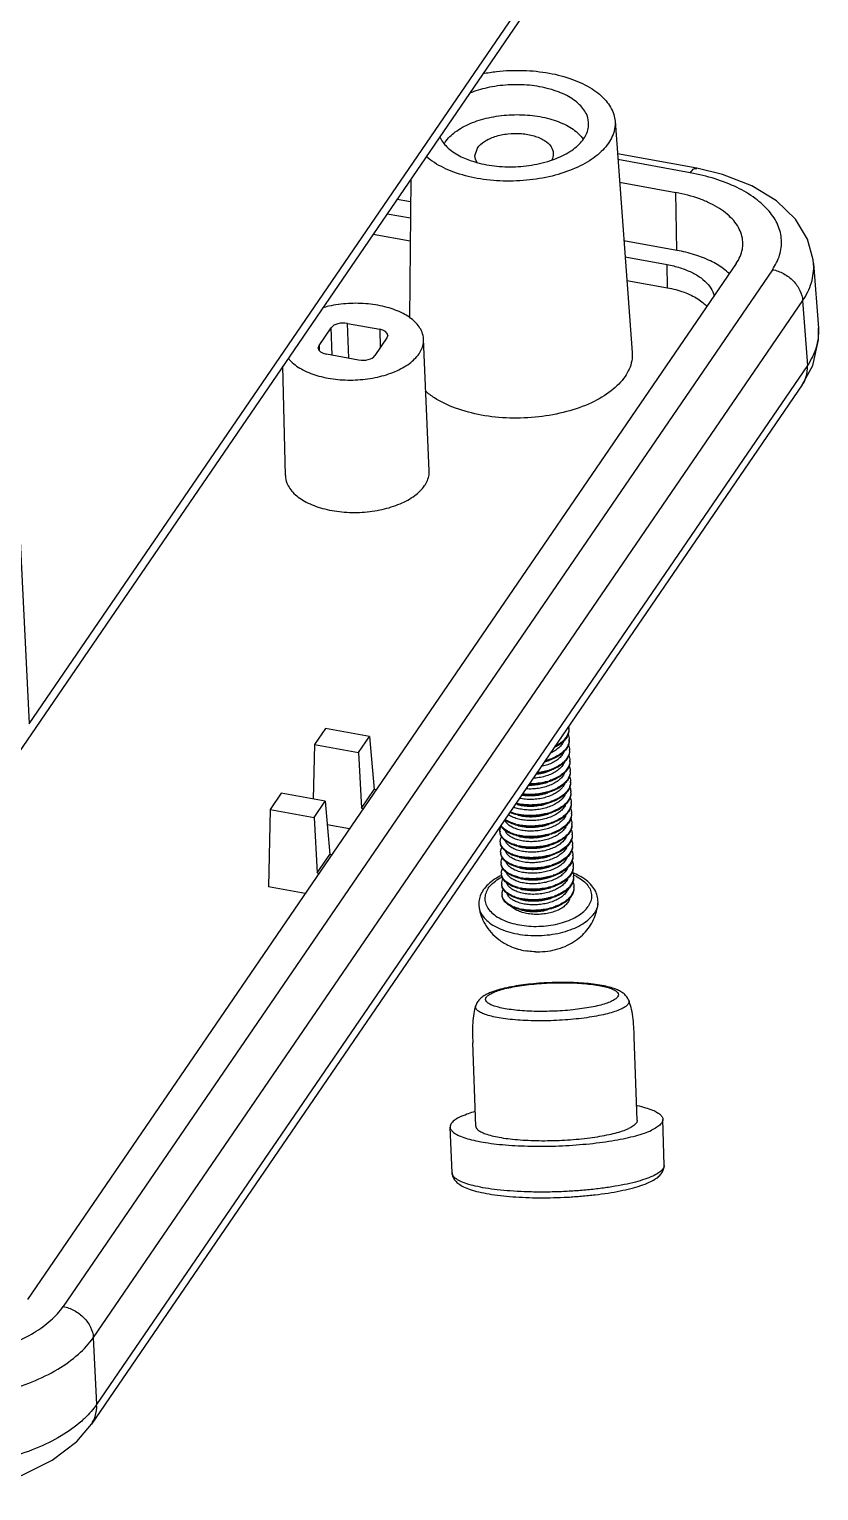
# Model space of a CAD drawing. Header units: millimetres. Extents: x 1760 to 2124, y -231 to 22.
# Drawn here: x 1906.3 to 1926.44, y -210.49 to -173.22 of the extents above; entities that cross this region are included whole.
import ezdxf

# ---------------------------------------------------------------- set-up
doc = ezdxf.new("R2010")
doc.units = ezdxf.units.MM
doc.layers.add('02___PRT_ALL_AXES', color=7, linetype='Continuous')
doc.layers.add('3_ALL_AXES', color=7, linetype='Continuous')

msp = doc.modelspace()

# ---------------------------------------------------------------- linework, layer by layer
at = {"color": 7, "linetype": 'Continuous'}
for p, q in [((1906.304, -190.937), (1924.376, -164.516)), ((1923.768, -165.742), (1905.696, -192.161)), ((1905.077, -166.17), (1906.304, -190.937)), ((1921.241, -175.565), (1921.679, -181.464)), ((1917.669, -176.449), (1917.733, -176.25)), ((1923.326, -176.767), (1921.303, -176.399)), ((1923.161, -176.882), (1921.314, -176.546)), ((1916.033, -177.049), (1916.001, -180.587)), ((1921.357, -177.123), (1922.794, -177.385)), ((1922.82, -178.86), (1922.794, -177.385)), ((1916.028, -177.623), (1915.684, -177.56)), ((1915.435, -177.924), (1916.024, -178.031)), ((1915.077, -178.447), (1916.019, -178.618)), ((1922.82, -178.86), (1921.467, -178.614)), ((1924.331, -179.196), (1906.259, -205.616)), ((1921.498, -179.028), (1922.571, -179.223)), ((1922.577, -179.813), (1922.571, -179.223)), ((1926.305, -179.192), (1926.426, -180.842)), ((1925.256, -179.352), (1907.169, -205.794)), ((1921.542, -179.624), (1922.577, -179.813)), ((1926.026, -180.142), (1907.938, -206.584)), ((1926.026, -180.142), (1926.147, -181.795)), ((1914.451, -181.61), (1914.417, -180.721)), ((1914.417, -180.721), (1915.24, -180.871)), ((1913.694, -181.286), (1914.005, -180.832)), ((1914.032, -181.533), (1914.005, -180.832)), ((1915.426, -181.091), (1915.116, -181.545)), ((1915.24, -180.871), (1915.249, -181.35)), ((1915.447, -181.027), (1915.426, -181.091)), ((1916.503, -184.481), (1916.359, -181.125)), ((1913.674, -181.352), (1913.694, -181.286)), ((1913.694, -181.286), (1913.7, -181.414)), ((1914.704, -181.656), (1913.881, -181.506)), ((1926.147, -181.795), (1908.023, -208.29)), ((1912.835, -184.6), (1912.774, -181.814)), ((1926.017, -182.293), (1926.282, -181.792)), ((1926.017, -182.293), (1907.892, -208.79)), ((1913.858, -191.051), (1913.575, -191.463)), ((1914.98, -191.255), (1913.858, -191.051)), ((1913.575, -191.463), (1913.546, -192.851)), ((1913.575, -191.463), (1914.698, -191.668)), ((1914.698, -191.668), (1914.98, -191.255)), ((1914.98, -191.255), (1915.098, -192.612)), ((1914.698, -191.668), (1914.776, -193.084)), ((1914.776, -193.084), (1915.098, -192.612)), ((1915.148, -192.621), (1915.098, -192.612)), ((1912.728, -192.702), (1912.446, -193.115)), ((1913.85, -192.906), (1912.728, -192.702)), ((1913.568, -193.319), (1913.85, -192.906)), ((1913.85, -192.906), (1913.969, -194.263)), ((1919.452, -192.986), (1919.538, -192.959)), ((1919.596, -192.94), (1919.489, -192.972)), ((1912.446, -193.115), (1912.405, -195.09)), ((1912.446, -193.115), (1913.568, -193.319)), ((1913.568, -193.319), (1913.646, -194.735)), ((1914.776, -193.084), (1914.825, -193.093)), ((1918.711, -193.227), (1918.709, -193.227)), ((1914.472, -193.61), (1913.903, -193.506)), ((1913.646, -194.735), (1913.969, -194.263)), ((1914.019, -194.272), (1913.969, -194.263)), ((1913.646, -194.735), (1913.696, -194.744)), ((1913.342, -195.261), (1912.405, -195.09)), ((1919.216, -196.747), (1919.227, -196.748)), ((1917.689, -198.121), (1917.689, -198.121)), ((1921.59, -197.982), (1921.59, -197.982)), ((1907.938, -206.584), (1908.023, -208.29)), ((1907.892, -208.79), (1907.892, -208.79))]:
    msp.add_line(p, q, dxfattribs=at)
for points in [[(1926.305, -179.195), (1926.296, -179.103), (1926.151, -178.572), (1925.842, -178.063), (1925.361, -177.599), (1924.728, -177.212), (1923.983, -176.924), (1923.326, -176.767)], [(1926.282, -181.792), (1926.427, -181.139), (1926.426, -180.838)], [(1902.566, -210.399), (1903.335, -210.492), (1904.291, -210.487), (1905.239, -210.352), (1906.12, -210.09), (1906.89, -209.713), (1907.516, -209.232), (1907.892, -208.79)]]:
    msp.add_lwpolyline(points, dxfattribs=at)
for centre, radius, start, end in [((1917.574, -176.554), 0.805, 145.6187, 148.4266), ((1918.404, -174.122), 2.59, 252.2691, 254.5321), ((1919.748, -191.069), 0.316, 358.2314, 1.8236), ((1919.751, -191.339), 0.322, 353.601, 1.9009), ((1919.094, -190.69), 1.264, 286.1306, 288.9387), ((1919.088, -190.481), 1.463, 284.1852, 288.8625), ((1919.079, -190.43), 1.495, 284.9486, 286.2539), ((1919.097, -190.491), 1.431, 286.2463, 288.6778), ((1919.763, -191.607), 0.319, 358.2249, 1.7966), ((1919.77, -191.876), 0.32, 354.7284, 1.9222), ((1919.096, -190.726), 1.466, 286.3113, 287.3111), ((1919.108, -190.766), 1.425, 287.3082, 288.615), ((1919.426, -191.644), 0.756, 308.9824, 309.7034), ((1919.778, -192.144), 0.321, 358.2273, 1.7813), ((1919.115, -191.028), 1.431, 286.2381, 288.6706), ((1919.12, -191.287), 1.442, 286.2973, 288.6051), ((1919.789, -192.413), 0.319, 355.8579, 1.9366), ((1919.793, -192.681), 0.323, 358.2371, 1.7769), ((1919.021, -191.745), 1.255, 256.1142, 257.9414), ((1919.11, -191.492), 1.508, 284.4999, 286.237), ((1919.132, -191.564), 1.432, 286.2317, 288.6621), ((1919.808, -192.951), 0.317, 356.9894, 1.9427), ((1919.027, -192.025), 1.244, 255.2551, 257.8617), ((1919.135, -191.817), 1.449, 286.2973, 288.1389), ((1919.146, -191.85), 1.415, 288.1435, 288.6095), ((1919.472, -192.732), 0.739, 310.0298, 310.2856), ((1919.809, -193.219), 0.324, 358.2524, 1.7821), ((1918.542, -193.663), 0.234, 181.9153, 186.8164), ((1919.033, -192.305), 1.232, 255.1103, 257.9477), ((1919.036, -192.597), 1.207, 255.1658, 255.697), ((1919.047, -192.552), 1.254, 255.7054, 257.8485), ((1919.149, -192.102), 1.432, 286.2235, 288.654), ((1919.155, -192.363), 1.441, 286.2875, 288.5997), ((1919.827, -193.488), 0.315, 358.1231, 1.9395), ((1919.826, -193.756), 0.325, 358.2711, 1.7954), ((1918.535, -193.933), 0.219, 181.7483, 186.911), ((1919.05, -192.843), 1.231, 255.0987, 257.9389), ((1919.166, -192.638), 1.434, 286.2176, 288.6451), ((1919.495, -193.276), 0.73, 310.0199, 310.9481), ((1919.848, -194.025), 0.312, 358.2747, 1.9319), ((1918.559, -194.2), 0.234, 181.9593, 186.8538), ((1918.553, -194.47), 0.219, 181.7006, 186.8668), ((1919.054, -193.129), 1.213, 255.1634, 256.1503), ((1919.067, -193.079), 1.264, 256.1525, 257.8376), ((1919.174, -192.903), 1.437, 286.2793, 288.6956), ((1919.183, -193.173), 1.436, 286.213, 288.6362), ((1919.185, -192.938), 1.4, 288.705, 288.9874), ((1919.842, -194.293), 0.326, 358.2908, 1.8149), ((1919.866, -194.562), 0.311, 358.2763, 1.9032), ((1918.576, -194.738), 0.233, 181.9931, 186.8934), ((1919.068, -193.381), 1.23, 255.0881, 257.9289), ((1919.073, -193.66), 1.219, 255.1607, 256.6021), ((1919.086, -193.606), 1.275, 256.598, 257.8307), ((1919.11, -193.484), 1.399, 257.9055, 263.7032), ((1919.192, -193.443), 1.435, 286.2713, 288.6931), ((1919.206, -193.484), 1.391, 288.7022, 289.4132), ((1919.86, -194.831), 0.326, 358.3092, 1.8384), ((1918.574, -195.008), 0.223, 181.6958, 186.8207), ((1918.592, -195.275), 0.232, 182.013, 186.9303), ((1919.085, -193.918), 1.23, 255.0787, 257.918), ((1919.185, -193.658), 1.491, 286.1065, 286.2234), ((1919.2, -193.708), 1.438, 286.2098, 288.6273), ((1919.882, -195.099), 0.312, 358.2396, 1.8677), ((1919.092, -194.191), 1.225, 255.1557, 257.0482), ((1919.103, -194.454), 1.231, 255.0708, 257.9068), ((1919.106, -194.133), 1.285, 257.0373, 257.8231), ((1919.21, -193.981), 1.433, 286.2628, 288.6891), ((1919.204, -194.203), 1.482, 286.3182, 286.5129), ((1919.218, -194.248), 1.435, 286.5022, 288.6221), ((1919.226, -194.03), 1.382, 288.6972, 289.8415)]:
    msp.add_arc(centre, radius, start, end, dxfattribs=at)
for centre, ratio, start_param, end_param in [((1914.304, -180.886), 0.542724, 1.192407, 2.763127), ((1915.127, -181.036), 0.542668, -0.006775, 1.192229), ((1913.994, -181.341), 0.542668, -3.134095, -1.949363), ((1914.817, -181.49), 0.542724, -1.949186, -0.378465)]:
    msp.add_ellipse(centre, major_axis=(0.32, 0.01), ratio=ratio, start_param=start_param, end_param=end_param, dxfattribs=at)
for points, start_tangent, end_tangent in [([(1917.868, -174.352), (1918.223, -174.298), (1918.902, -174.271), (1919.562, -174.34), (1920.16, -174.5), (1920.655, -174.741), (1921.013, -175.046), (1921.209, -175.394), (1921.241, -175.565)], (0.981877, 0.18952), (0.073424, -0.997301)), ([(1920.569, -175.655), (1920.527, -175.419), (1920.339, -175.146), (1920.01, -174.913), (1919.575, -174.745), (1919.059, -174.651), (1918.516, -174.641), (1917.977, -174.716), (1917.532, -174.853)], (0.0238, 0.999717), (-0.926232, -0.376955)), ([(1916.91, -176.1), (1917.168, -175.84), (1917.549, -175.626), (1918.017, -175.478), (1918.544, -175.405), (1919.073, -175.414), (1919.577, -175.506), (1920.001, -175.67), (1920.322, -175.897)], (0.564589, 0.825372), (0.712964, -0.701201)), ([(1917.733, -176.25), (1917.91, -176.084), (1918.18, -175.958), (1918.505, -175.888), (1918.856, -175.883), (1919.177, -175.941), (1919.443, -176.059), (1919.611, -176.218), (1919.668, -176.385)], (0.564589, 0.825372), (0.049744, -0.998762)), ([(1920.322, -175.897), (1920.428, -176.021)], (0.712964, -0.701201), (0.575765, -0.817615)), ([(1920.446, -176.009), (1920.564, -175.716), (1920.569, -175.655)], (0.564589, 0.825372), (0.0238, 0.999717)), ([(1921.241, -175.565), (1921.231, -175.762), (1921.076, -176.124)], (0.073424, -0.997301), (-0.564589, -0.825372)), ([(1921.076, -176.124), (1920.756, -176.456), (1920.291, -176.736), (1919.715, -176.943), (1919.066, -177.065), (1918.387, -177.092), (1917.727, -177.023), (1917.129, -176.863), (1916.634, -176.622), (1916.428, -176.469)], (-0.564589, -0.825372), (-0.756624, 0.65385)), ([(1916.771, -175.966), (1916.95, -176.217), (1917.279, -176.45), (1917.615, -176.589)], (0.400119, -0.916463), (0.952404, -0.30484)), ([(1919.597, -176.568), (1919.791, -176.495), (1920.182, -176.276), (1920.446, -176.009)], (0.949004, 0.315265), (0.564589, 0.825372)), ([(1917.725, -176.62), (1917.669, -176.449)], (-0.53583, 0.844326), (-0.028009, 0.999608)), ([(1917.713, -176.618), (1918.23, -176.712), (1918.773, -176.722), (1919.312, -176.647), (1919.597, -176.568)], (0.963699, -0.266993), (0.949004, 0.315265)), ([(1919.668, -176.385), (1919.668, -176.404), (1919.626, -176.555)], (0.049744, -0.998762), (-0.475768, -0.879571)), ([(1923.161, -176.882), (1923.269, -176.776), (1923.325, -176.772)], (0.564589, 0.825372), (0.989741, -0.142875)), ([(1925.256, -179.352), (1925.439, -178.979), (1925.486, -178.596), (1925.395, -178.218), (1925.169, -177.86), (1924.817, -177.536), (1924.352, -177.258), (1923.792, -177.037), (1923.161, -176.882)], (0.564422, 0.825486), (-0.983805, 0.17924)), ([(1924.501, -178.694), (1924.5, -178.64), (1924.466, -178.455), (1924.388, -178.274), (1924.267, -178.102), (1924.105, -177.94), (1923.904, -177.793), (1923.669, -177.661), (1923.402, -177.548), (1922.794, -177.385)], (0.00954, 0.999954), (-0.983822, 0.17915)), ([(1924.157, -179.453), (1924.006, -179.328), (1923.673, -179.129), (1923.272, -178.971), (1922.82, -178.86)], (-0.727399, 0.686214), (-0.983822, 0.17915)), ([(1924.331, -179.196), (1924.432, -179.015), (1924.488, -178.828), (1924.501, -178.694)], (0.564589, 0.825372), (0.00954, 0.999954)), ([(1922.571, -179.223), (1922.901, -179.304), (1923.192, -179.419), (1923.434, -179.564), (1923.618, -179.733), (1923.735, -179.919), (1923.77, -180.027)], (0.983822, -0.17915), (0.218207, -0.975903)), ([(1926.026, -180.142), (1926.249, -179.682), (1926.306, -179.211), (1926.305, -179.194)], (0.56126, 0.82764), (-0.07199, 0.997405)), ([(1925.256, -179.352), (1925.54, -179.453), (1925.785, -179.638), (1925.955, -179.88), (1926.026, -180.142)], (0.983822, -0.17915), (0.061165, -0.998128)), ([(1922.577, -179.813), (1923.001, -179.926), (1923.351, -180.097), (1923.491, -180.2), (1923.584, -180.29)], (0.983822, -0.17915), (0.671222, -0.741256)), ([(1916.359, -181.125), (1916.32, -180.944), (1916.144, -180.688), (1915.836, -180.47), (1915.43, -180.313), (1914.948, -180.225), (1914.441, -180.216), (1913.937, -180.286), (1913.784, -180.325)], (-0.047184, 0.998886), (-0.962342, -0.271841)), ([(1916.244, -181.495), (1916.355, -181.221), (1916.359, -181.125)], (0.564589, 0.825372), (-0.047184, 0.998886)), ([(1926.426, -180.842), (1926.427, -180.861), (1926.37, -181.333), (1926.147, -181.795)], (0.073729, -0.997278), (-0.559647, -0.828731)), ([(1912.907, -181.612), (1912.977, -181.689), (1913.284, -181.907), (1913.69, -182.064), (1914.173, -182.152), (1914.68, -182.161), (1915.184, -182.091), (1915.632, -181.949), (1915.997, -181.744), (1916.244, -181.495)], (0.629044, -0.777369), (0.564589, 0.825372)), ([(1921.678, -181.464), (1921.667, -181.679), (1921.498, -182.076)], (0.073424, -0.997301), (-0.564589, -0.825372)), ([(1926.017, -182.293), (1926.11, -182.104), (1926.147, -181.795)], (0.561955, 0.827168), (-0.061165, 0.998128)), ([(1921.498, -182.076), (1921.147, -182.44), (1920.639, -182.745), (1920.008, -182.972), (1919.297, -183.105), (1918.555, -183.135), (1917.832, -183.06), (1917.177, -182.884), (1916.635, -182.621), (1916.403, -182.448)], (-0.564589, -0.825372), (-0.752939, 0.658091)), ([(1916.385, -184.859), (1916.498, -184.58), (1916.502, -184.482)], (0.564589, 0.825372), (-0.047174, 0.998887)), ([(1912.836, -184.6), (1912.876, -184.796), (1913.055, -185.057), (1913.368, -185.278), (1913.782, -185.439), (1914.274, -185.528), (1914.791, -185.538), (1915.305, -185.466), (1915.762, -185.322), (1916.134, -185.113), (1916.385, -184.859)], (0.027096, -0.999633), (0.564589, 0.825372)), ([(1920.064, -191.079), (1920.05, -191.163), (1920.001, -191.268), (1919.918, -191.367), (1919.804, -191.456), (1919.718, -191.506)], (-0.030715, -0.999528), (-0.889049, -0.457811)), ([(1920.064, -191.08), (1920.051, -191.183), (1920.002, -191.289), (1919.919, -191.387), (1919.885, -191.418)], (0.031974, -0.999489), (-0.766618, -0.642104)), ([(1920.058, -191.01), (1920.064, -191.055), (1920.064, -191.059)], (0.185789, -0.98259), (0.031974, -0.999489)), ([(1920.071, -191.375), (1920.04, -191.482), (1919.975, -191.585), (1919.877, -191.679), (1919.75, -191.762), (1919.6, -191.831), (1919.555, -191.847)], (-0.111802, -0.993731), (-0.947272, -0.32043)), ([(1919.899, -191.436), (1919.83, -191.522), (1919.732, -191.602), (1919.612, -191.67), (1919.6, -191.675)], (-0.52497, -0.851121), (-0.909843, -0.414952)), ([(1919.885, -191.418), (1919.805, -191.476), (1919.695, -191.538)], (-0.766618, -0.642104), (-0.899561, -0.436796)), ([(1920.073, -191.348), (1920.071, -191.395), (1920.041, -191.502), (1919.976, -191.605), (1919.892, -191.688)], (0.032897, -0.999459), (-0.769181, -0.639031)), ([(1919.926, -191.384), (1919.899, -191.436)], (-0.385978, -0.922508), (-0.52497, -0.851121)), ([(1920.044, -191.205), (1920.065, -191.267), (1920.072, -191.328)], (0.400044, -0.916496), (0.032897, -0.999459)), ([(1920.051, -191.47), (1920.055, -191.48), (1920.081, -191.586), (1920.081, -191.597)], (0.409087, -0.912495), (0.031487, -0.999504)), ([(1919.908, -191.704), (1919.84, -191.79), (1919.746, -191.867), (1919.629, -191.935), (1919.494, -191.989), (1919.361, -192.025)], (-0.52497, -0.851121), (-0.976982, -0.213323)), ([(1919.892, -191.688), (1919.878, -191.699), (1919.751, -191.782), (1919.601, -191.851), (1919.561, -191.865)], (-0.769181, -0.639031), (-0.946055, -0.324005)), ([(1920.081, -191.617), (1920.069, -191.694), (1920.022, -191.8), (1919.941, -191.899), (1919.829, -191.989), (1919.691, -192.065), (1919.563, -192.116)], (-0.030845, -0.999524), (-0.947661, -0.319279)), ([(1920.089, -191.905), (1920.06, -192.013), (1919.997, -192.116), (1919.901, -192.211), (1919.776, -192.295), (1919.627, -192.364), (1919.573, -192.384)], (-0.092205, -0.99574), (-0.94731, -0.320318)), ([(1920.082, -191.617), (1920.07, -191.714), (1920.023, -191.82), (1919.942, -191.919), (1919.902, -191.955)], (0.031487, -0.999504), (-0.766906, -0.64176)), ([(1919.937, -191.646), (1919.908, -191.704)], (-0.365943, -0.930637), (-0.52497, -0.851121)), ([(1920.09, -191.885), (1920.089, -191.926), (1920.061, -192.033), (1919.998, -192.136), (1919.909, -192.225)], (0.033261, -0.999447), (-0.769344, -0.638835)), ([(1919.943, -191.922), (1919.917, -191.973)], (-0.388654, -0.921384), (-0.52497, -0.851121)), ([(1920.061, -191.741), (1920.08, -191.798), (1920.09, -191.865)], (0.401683, -0.915779), (0.033261, -0.999447)), ([(1919.925, -192.242), (1919.857, -192.327), (1919.763, -192.405), (1919.647, -192.471), (1919.513, -192.525), (1919.367, -192.565), (1919.211, -192.589), (1919.056, -192.596), (1918.973, -192.593)], (-0.52497, -0.851121), (-0.997771, 0.066724)), ([(1919.917, -191.973), (1919.847, -192.06), (1919.75, -192.139), (1919.629, -192.207), (1919.493, -192.261), (1919.345, -192.299), (1919.188, -192.321), (1919.157, -192.324)], (-0.52497, -0.851121), (-0.997738, -0.067222)), ([(1919.23, -192.217), (1919.347, -192.198), (1919.495, -192.16), (1919.512, -192.154)], (0.992932, 0.118684), (0.945788, 0.324786)), ([(1919.57, -192.134), (1919.533, -192.146), (1919.359, -192.189), (1919.237, -192.207)], (-0.946123, -0.323808), (-0.993714, -0.111944)), ([(1919.507, -192.133), (1919.358, -192.169), (1919.252, -192.185)], (-0.959743, -0.280879), (-0.992606, -0.12138)), ([(1919.902, -191.955), (1919.83, -192.009), (1919.692, -192.085), (1919.57, -192.134)], (-0.766906, -0.64176), (-0.946123, -0.323808)), ([(1919.902, -192.231), (1919.777, -192.315), (1919.628, -192.385), (1919.578, -192.403)], (-0.777322, -0.629103), (-0.946057, -0.323999)), ([(1920.099, -192.154), (1920.089, -192.225), (1920.044, -192.331), (1919.964, -192.431), (1919.854, -192.521), (1919.717, -192.598), (1919.58, -192.653)], (-0.030821, -0.999525), (-0.947691, -0.319191)), ([(1920.099, -192.154), (1920.089, -192.245), (1920.044, -192.351), (1919.965, -192.451), (1919.919, -192.492)], (0.031203, -0.999513), (-0.767212, -0.641394)), ([(1919.955, -192.183), (1919.925, -192.242)], (-0.364162, -0.931336), (-0.52497, -0.851121)), ([(1920.068, -192.007), (1920.07, -192.011), (1920.098, -192.117), (1920.099, -192.134)], (0.409471, -0.912323), (0.031203, -0.999513)), ([(1920.078, -192.278), (1920.096, -192.329), (1920.107, -192.403)], (0.403157, -0.915131), (0.03354, -0.999437)), ([(1918.865, -192.749), (1918.9, -192.754), (1919.051, -192.765), (1919.209, -192.759), (1919.367, -192.735), (1919.515, -192.696), (1919.53, -192.691)], (0.988092, -0.153861), (0.945783, 0.324798)), ([(1919.587, -192.671), (1919.56, -192.68), (1919.387, -192.724), (1919.205, -192.749), (1919.023, -192.755), (1918.869, -192.743)], (-0.946124, -0.323805), (-0.99232, 0.123698)), ([(1919.525, -192.671), (1919.386, -192.704), (1919.205, -192.729), (1919.023, -192.735), (1918.882, -192.725)], (-0.959766, -0.280801), (-0.993416, 0.114559)), ([(1919.038, -192.496), (1919.051, -192.496), (1919.207, -192.489), (1919.362, -192.466), (1919.51, -192.426), (1919.521, -192.422)], (0.999843, -0.017722), (0.945781, 0.324804)), ([(1919.578, -192.403), (1919.461, -192.437), (1919.283, -192.471), (1919.1, -192.486), (1919.046, -192.487)], (-0.946057, -0.323999), (-0.99998, 0.006317)), ([(1919.515, -192.402), (1919.46, -192.417), (1919.282, -192.451), (1919.099, -192.466), (1919.059, -192.467)], (-0.960052, -0.279822), (-0.999998, -0.002216)), ([(1919.934, -192.51), (1919.874, -192.587), (1919.791, -192.66), (1919.689, -192.723), (1919.572, -192.776), (1919.447, -192.817)], (-0.52497, -0.851121), (-0.966351, -0.257225)), ([(1919.919, -192.492), (1919.855, -192.541), (1919.718, -192.618), (1919.587, -192.671)], (-0.767212, -0.641394), (-0.946124, -0.323805)), ([(1920.107, -192.436), (1920.081, -192.544), (1920.019, -192.647), (1919.925, -192.743), (1919.802, -192.828), (1919.654, -192.898), (1919.59, -192.921)], (-0.07251, -0.997368), (-0.947355, -0.320185)), ([(1920.116, -192.691), (1920.108, -192.756), (1920.065, -192.862), (1919.987, -192.962), (1919.879, -193.053), (1919.744, -193.131), (1919.597, -193.191)], (-0.03067, -0.99953), (-0.947712, -0.319127)), ([(1920.108, -192.423), (1920.107, -192.456), (1920.081, -192.564), (1920.02, -192.667), (1919.926, -192.763)], (0.03354, -0.999437), (-0.770177, -0.63783)), ([(1919.961, -192.458), (1919.934, -192.51)], (-0.384527, -0.923114), (-0.52497, -0.851121)), ([(1920.117, -192.691), (1920.108, -192.776), (1920.065, -192.882), (1919.988, -192.982), (1919.937, -193.03)], (0.031106, -0.999516), (-0.767529, -0.641014)), ([(1920.086, -192.545), (1920.114, -192.648), (1920.116, -192.671)], (0.40708, -0.913393), (0.031106, -0.999516)), ([(1919.951, -193.048), (1919.882, -193.134), (1919.784, -193.214), (1919.663, -193.282), (1919.527, -193.335), (1919.38, -193.373), (1919.224, -193.396), (1919.066, -193.401), (1918.916, -193.39), (1918.777, -193.364), (1918.655, -193.323), (1918.553, -193.27), (1918.523, -193.248)], (-0.52497, -0.851121), (-0.792677, 0.609642)), ([(1919.943, -192.779), (1919.874, -192.864), (1919.78, -192.942), (1919.665, -193.009), (1919.531, -193.062), (1919.384, -193.102), (1919.229, -193.126), (1919.073, -193.133), (1918.924, -193.124), (1918.783, -193.099), (1918.656, -193.058), (1918.654, -193.057)], (-0.52497, -0.851121), (-0.925881, 0.377815)), ([(1919.489, -192.972), (1919.311, -193.007), (1919.128, -193.023), (1918.948, -193.019), (1918.778, -192.996), (1918.707, -192.98)], (-0.96812, -0.250486), (-0.967978, 0.251033)), ([(1918.753, -192.992), (1918.813, -193.007), (1918.962, -193.029), (1919.125, -193.033), (1919.292, -193.018), (1919.452, -192.986)], (0.964825, -0.262894), (0.966351, 0.257225)), ([(1919.488, -192.952), (1919.31, -192.987), (1919.127, -193.003), (1918.947, -192.999), (1918.777, -192.976), (1918.758, -192.972)], (-0.96812, -0.250486), (-0.977898, 0.209084)), ([(1919.447, -192.817), (1919.286, -192.849), (1919.119, -192.864), (1918.957, -192.859), (1918.807, -192.837), (1918.805, -192.837)], (-0.966351, -0.257225), (-0.977972, 0.208736)), ([(1919.926, -192.763), (1919.802, -192.848), (1919.655, -192.918), (1919.596, -192.94)], (-0.770177, -0.63783), (-0.946066, -0.323973)), ([(1919.937, -193.03), (1919.88, -193.073), (1919.744, -193.151), (1919.605, -193.208)], (-0.767529, -0.641014), (-0.94612, -0.323818)), ([(1920.124, -192.967), (1920.101, -193.075), (1920.041, -193.179), (1919.949, -193.275), (1919.827, -193.36), (1919.681, -193.432), (1919.607, -193.459)], (-0.052734, -0.998609), (-0.947398, -0.320058)), ([(1919.972, -192.72), (1919.943, -192.779)], (-0.364203, -0.93132), (-0.52497, -0.851121)), ([(1920.125, -192.96), (1920.125, -192.987), (1920.101, -193.095), (1920.042, -193.199), (1919.949, -193.295)], (0.033699, -0.999432), (-0.76283, -0.646599)), ([(1919.979, -192.994), (1919.951, -193.048)], (-0.3806, -0.92474), (-0.52497, -0.851121)), ([(1920.096, -192.815), (1920.112, -192.86), (1920.125, -192.94)], (0.404463, -0.914554), (0.033699, -0.999432)), ([(1919.96, -193.316), (1919.892, -193.402), (1919.797, -193.48), (1919.681, -193.546), (1919.548, -193.6), (1919.401, -193.639), (1919.244, -193.663), (1919.087, -193.67), (1918.938, -193.661), (1918.797, -193.635), (1918.671, -193.594), (1918.565, -193.54), (1918.487, -193.477), (1918.437, -193.407), (1918.428, -193.384)], (-0.52497, -0.851121), (-0.334036, 0.94256)), ([(1918.712, -193.514), (1918.649, -193.495), (1918.516, -193.438), (1918.43, -193.384)], (-0.965061, 0.262024), (-0.796625, 0.604474)), ([(1918.716, -193.495), (1918.649, -193.475), (1918.516, -193.418), (1918.439, -193.371)], (-0.96632, 0.257343), (-0.809657, 0.586903)), ([(1918.703, -193.245), (1918.567, -193.198), (1918.56, -193.195)], (-0.965124, 0.261793), (-0.91524, 0.40291)), ([(1918.709, -193.227), (1918.57, -193.18)], (-0.966675, 0.256006), (-0.920622, 0.390455)), ([(1919.605, -193.208), (1919.587, -193.214), (1919.415, -193.26), (1919.234, -193.286), (1919.051, -193.292), (1918.875, -193.279), (1918.711, -193.247), (1918.703, -193.245)], (-0.94612, -0.323818), (-0.965124, 0.261793)), ([(1918.762, -193.261), (1918.78, -193.266), (1918.92, -193.292), (1919.071, -193.302), (1919.227, -193.296), (1919.381, -193.273), (1919.529, -193.234), (1919.547, -193.228)], (0.964867, -0.262737), (0.945788, 0.324785)), ([(1919.542, -193.208), (1919.414, -193.239), (1919.233, -193.266), (1919.051, -193.272), (1918.874, -193.259), (1918.766, -193.24)], (-0.959794, -0.280707), (-0.97759, 0.210516)), ([(1919.947, -193.297), (1919.828, -193.38), (1919.681, -193.452), (1919.613, -193.477)], (-0.765709, -0.643187), (-0.94607, -0.323961)), ([(1920.133, -193.228), (1920.126, -193.287), (1920.086, -193.393), (1920.01, -193.494), (1919.904, -193.585), (1919.77, -193.664), (1919.615, -193.728)], (-0.030425, -0.999537), (-0.947723, -0.319093)), ([(1920.134, -193.229), (1920.127, -193.307), (1920.086, -193.413), (1920.011, -193.514), (1919.954, -193.567)], (0.031177, -0.999514), (-0.767849, -0.640631)), ([(1919.99, -193.257), (1919.96, -193.316)], (-0.364975, -0.931017), (-0.52497, -0.851121)), ([(1920.105, -193.085), (1920.131, -193.179), (1920.133, -193.208)], (0.399492, -0.916737), (0.031177, -0.999514)), ([(1920.113, -193.352), (1920.127, -193.391), (1920.142, -193.477)], (0.405602, -0.91405), (0.033708, -0.999432)), ([(1918.308, -193.671), (1918.31, -193.632), (1918.34, -193.542)], (-0.033379, 0.999443), (0.479576, 0.8775)), ([(1918.407, -193.887), (1918.357, -193.83), (1918.316, -193.743), (1918.308, -193.691)], (-0.72638, 0.687293), (-0.033379, 0.999443)), ([(1918.734, -194.032), (1918.675, -194.015), (1918.54, -193.959), (1918.433, -193.89), (1918.357, -193.81), (1918.315, -193.723), (1918.309, -193.691)], (-0.966272, 0.257525), (-0.118665, 0.992934)), ([(1918.401, -193.621), (1918.38, -193.6), (1918.329, -193.53)], (-0.731907, 0.681405), (-0.471344, 0.88195)), ([(1918.726, -193.764), (1918.592, -193.719), (1918.471, -193.655), (1918.38, -193.58), (1918.335, -193.521)], (-0.966666, 0.256039), (-0.510282, 0.860007)), ([(1918.72, -193.782), (1918.592, -193.739), (1918.472, -193.676), (1918.401, -193.621)], (-0.965136, 0.261747), (-0.731907, 0.681405)), ([(1919.969, -193.585), (1919.899, -193.671), (1919.802, -193.751), (1919.681, -193.819), (1919.544, -193.873), (1919.398, -193.911), (1919.242, -193.933), (1919.085, -193.939), (1918.934, -193.928), (1918.796, -193.901), (1918.673, -193.861), (1918.571, -193.807), (1918.494, -193.744), (1918.445, -193.673), (1918.436, -193.65)], (-0.52497, -0.851121), (-0.320107, 0.947381)), ([(1919.613, -193.477), (1919.516, -193.507), (1919.339, -193.543), (1919.156, -193.56), (1918.976, -193.557), (1918.805, -193.535), (1918.712, -193.514)], (-0.94607, -0.323961), (-0.965061, 0.262024)), ([(1919.622, -193.746), (1919.614, -193.748), (1919.443, -193.795), (1919.262, -193.822), (1919.079, -193.83), (1918.902, -193.818), (1918.738, -193.787), (1918.72, -193.782)], (-0.946109, -0.323849), (-0.965136, 0.261747)), ([(1918.77, -193.53), (1918.796, -193.536), (1918.937, -193.561), (1919.086, -193.571), (1919.241, -193.564), (1919.397, -193.54), (1919.544, -193.501), (1919.556, -193.497)], (0.96487, -0.262729), (0.945782, 0.324803)), ([(1919.549, -193.477), (1919.516, -193.486), (1919.338, -193.523), (1919.156, -193.54), (1918.975, -193.537), (1918.804, -193.515), (1918.776, -193.509)], (-0.960119, -0.279592), (-0.977875, 0.209192)), ([(1918.779, -193.798), (1918.797, -193.803), (1918.936, -193.829), (1919.087, -193.839), (1919.245, -193.833), (1919.403, -193.809), (1919.55, -193.77), (1919.565, -193.765)], (0.964869, -0.262733), (0.945783, 0.3248)), ([(1919.559, -193.745), (1919.442, -193.775), (1919.261, -193.802), (1919.079, -193.81), (1918.902, -193.798), (1918.783, -193.778)], (-0.959825, -0.280598), (-0.97756, 0.210658)), ([(1919.954, -193.567), (1919.904, -193.605), (1919.77, -193.685), (1919.622, -193.746)], (-0.767849, -0.640631), (-0.946109, -0.323849)), ([(1920.142, -193.498), (1920.12, -193.606), (1920.063, -193.71), (1919.973, -193.807), (1919.852, -193.893), (1919.707, -193.965), (1919.625, -193.996)], (-0.032893, -0.999459), (-0.947445, -0.319919)), ([(1920.151, -193.766), (1920.145, -193.818), (1920.106, -193.924), (1920.033, -194.025), (1919.928, -194.117), (1919.796, -194.197), (1919.641, -194.262)], (-0.030122, -0.999546), (-0.945589, -0.325362)), ([(1919.997, -193.53), (1919.969, -193.585)], (-0.376151, -0.926558), (-0.52497, -0.851121)), ([(1920.151, -193.766), (1920.146, -193.838), (1920.107, -193.944), (1920.034, -194.045), (1919.971, -194.105)], (0.031386, -0.999507), (-0.768162, -0.640255)), ([(1920.143, -193.497), (1920.143, -193.518), (1920.121, -193.626), (1920.064, -193.73), (1919.973, -193.827)], (0.033708, -0.999432), (-0.755284, -0.655397)), ([(1920.007, -193.795), (1919.978, -193.853)], (-0.366757, -0.930317), (-0.52497, -0.851121)), ([(1920.124, -193.625), (1920.148, -193.71), (1920.151, -193.746)], (0.392187, -0.919885), (0.031386, -0.999507)), ([(1918.316, -193.94), (1918.328, -193.858), (1918.347, -193.814)], (-0.030631, 0.999531), (0.469908, 0.882715)), ([(1918.419, -194.159), (1918.402, -194.142), (1918.342, -194.058), (1918.317, -193.969), (1918.317, -193.96)], (-0.732668, 0.680586), (-0.030631, 0.999531)), ([(1918.744, -194.301), (1918.617, -194.259), (1918.495, -194.197), (1918.402, -194.122), (1918.341, -194.038), (1918.318, -193.959)], (-0.966644, 0.256122), (-0.120058, 0.992767)), ([(1918.325, -194.208), (1918.326, -194.175), (1918.355, -194.084), (1918.357, -194.08)], (-0.034086, 0.999419), (0.477333, 0.878723)), ([(1918.729, -194.051), (1918.675, -194.035), (1918.541, -193.979), (1918.433, -193.91), (1918.407, -193.887)], (-0.965052, 0.262058), (-0.72638, 0.687293)), ([(1918.738, -194.32), (1918.618, -194.279), (1918.495, -194.217), (1918.419, -194.159)], (-0.96514, 0.261735), (-0.732668, 0.680586)), ([(1919.978, -193.853), (1919.909, -193.939), (1919.814, -194.017), (1919.698, -194.084), (1919.565, -194.137), (1919.418, -194.177), (1919.261, -194.201), (1919.104, -194.207), (1918.954, -194.198), (1918.814, -194.172), (1918.687, -194.131), (1918.582, -194.077), (1918.504, -194.014), (1918.455, -193.943), (1918.445, -193.921)], (-0.52497, -0.851121), (-0.332939, 0.942948)), ([(1919.986, -194.122), (1919.918, -194.208), (1919.821, -194.287), (1919.701, -194.355), (1919.565, -194.409), (1919.418, -194.447), (1919.263, -194.47), (1919.107, -194.476), (1918.956, -194.466), (1918.816, -194.439), (1918.693, -194.399), (1918.591, -194.346), (1918.513, -194.283), (1918.463, -194.211), (1918.453, -194.187)], (-0.52497, -0.851121), (-0.32019, 0.947353)), ([(1919.631, -194.014), (1919.544, -194.041), (1919.367, -194.079), (1919.185, -194.097), (1919.004, -194.095), (1918.832, -194.074), (1918.729, -194.051)], (-0.94608, -0.323933), (-0.965052, 0.262058)), ([(1918.788, -194.067), (1918.8, -194.07), (1918.938, -194.097), (1919.088, -194.108), (1919.246, -194.102), (1919.403, -194.08), (1919.551, -194.042), (1919.573, -194.034)], (0.964861, -0.262762), (0.945789, 0.324782)), ([(1919.567, -194.014), (1919.543, -194.021), (1919.366, -194.058), (1919.184, -194.077), (1919.003, -194.075), (1918.831, -194.054), (1918.793, -194.046)], (-0.960146, -0.2795), (-0.977846, 0.209328)), ([(1919.964, -193.835), (1919.853, -193.913), (1919.708, -193.985), (1919.631, -194.014)], (-0.765802, -0.643076), (-0.94608, -0.323933)), ([(1919.971, -194.105), (1919.929, -194.138), (1919.796, -194.218), (1919.641, -194.282), (1919.639, -194.283)], (-0.768162, -0.640255), (-0.946091, -0.323901)), ([(1920.16, -194.034), (1920.14, -194.137), (1920.085, -194.241), (1919.996, -194.339), (1919.878, -194.425), (1919.734, -194.499), (1919.642, -194.533)], (-0.030103, -0.999547), (-0.947493, -0.319777)), ([(1920.16, -194.035), (1920.16, -194.049), (1920.141, -194.157), (1920.086, -194.261), (1919.997, -194.359), (1919.981, -194.372)], (0.03354, -0.999437), (-0.765947, -0.642903)), ([(1920.015, -194.066), (1919.986, -194.122)], (-0.373948, -0.92745), (-0.52497, -0.851121)), ([(1920.13, -193.889), (1920.143, -193.922), (1920.16, -194.014)], (0.406579, -0.913616), (0.03354, -0.999437)), ([(1920.141, -194.162), (1920.164, -194.241), (1920.168, -194.283)], (0.394355, -0.918958), (0.031703, -0.999497)), ([(1918.751, -194.569), (1918.701, -194.555), (1918.565, -194.5), (1918.456, -194.432), (1918.378, -194.352), (1918.334, -194.265), (1918.326, -194.228)], (-0.966227, 0.257691), (-0.119254, 0.992864)), ([(1918.425, -194.425), (1918.378, -194.372), (1918.335, -194.285), (1918.326, -194.228)], (-0.727195, 0.686431), (-0.034086, 0.999419)), ([(1918.334, -194.477), (1918.344, -194.401), (1918.365, -194.351)], (-0.030078, 0.999548), (0.472234, 0.881473)), ([(1918.437, -194.696), (1918.425, -194.685), (1918.362, -194.601), (1918.335, -194.513), (1918.334, -194.497)], (-0.733574, 0.67961), (-0.030034, 0.999549)), ([(1918.761, -194.838), (1918.643, -194.8), (1918.519, -194.738), (1918.424, -194.664), (1918.361, -194.581), (1918.335, -194.497)], (-0.966616, 0.256231), (-0.11955, 0.992828)), ([(1918.746, -194.588), (1918.702, -194.575), (1918.565, -194.52), (1918.456, -194.452), (1918.425, -194.425)], (-0.965047, 0.262079), (-0.727195, 0.686431)), ([(1918.993, -194.737), (1918.849, -194.714), (1918.717, -194.674), (1918.608, -194.62), (1918.526, -194.555), (1918.474, -194.485), (1918.463, -194.459)], (-0.994601, 0.103772), (-0.337148, 0.941452)), ([(1919.639, -194.283), (1919.471, -194.33), (1919.29, -194.358), (1919.108, -194.367), (1918.93, -194.356), (1918.765, -194.327), (1918.738, -194.32)], (-0.946091, -0.323901), (-0.96514, 0.261735)), ([(1919.648, -194.552), (1919.571, -194.576), (1919.395, -194.614), (1919.213, -194.634), (1919.032, -194.633), (1918.859, -194.613), (1918.746, -194.588)], (-0.94609, -0.323903), (-0.965047, 0.262079)), ([(1918.797, -194.336), (1918.814, -194.34), (1918.954, -194.366), (1919.105, -194.377), (1919.262, -194.37), (1919.416, -194.348), (1919.563, -194.309), (1919.582, -194.303)], (0.964867, -0.26274), (0.945788, 0.324784)), ([(1919.577, -194.283), (1919.47, -194.31), (1919.29, -194.338), (1919.107, -194.347), (1918.929, -194.336), (1918.8, -194.315)], (-0.95986, -0.280478), (-0.977533, 0.21078)), ([(1919.584, -194.552), (1919.571, -194.555), (1919.394, -194.594), (1919.212, -194.613), (1919.031, -194.613), (1918.858, -194.593), (1918.81, -194.584)], (-0.960166, -0.279429), (-0.977812, 0.209485)), ([(1919.995, -194.391), (1919.928, -194.475), (1919.836, -194.552), (1919.723, -194.618), (1919.594, -194.671), (1919.451, -194.711), (1919.298, -194.736), (1919.142, -194.745), (1918.993, -194.737)], (-0.52497, -0.851121), (-0.994601, 0.103772)), ([(1919.981, -194.372), (1919.878, -194.446), (1919.735, -194.519), (1919.648, -194.552)], (-0.765947, -0.642903), (-0.94609, -0.323903)), ([(1920.168, -194.303), (1920.164, -194.348), (1920.127, -194.455), (1920.056, -194.557), (1919.953, -194.65), (1919.822, -194.73), (1919.668, -194.796)], (-0.029801, -0.999556), (-0.943141, -0.332392)), ([(1920.169, -194.303), (1920.164, -194.369), (1920.128, -194.475), (1920.057, -194.577), (1919.988, -194.642)], (0.031703, -0.999497), (-0.768461, -0.639896)), ([(1920.024, -194.333), (1919.995, -194.391)], (-0.369594, -0.929193), (-0.52497, -0.851121)), ([(1920.147, -194.426), (1920.158, -194.453), (1920.177, -194.552)], (0.407402, -0.913249), (0.033178, -0.999449)), ([(1918.342, -194.746), (1918.343, -194.717), (1918.37, -194.627), (1918.374, -194.618)], (-0.034619, 0.999401), (0.474674, 0.880162)), ([(1918.443, -194.963), (1918.403, -194.919), (1918.355, -194.833), (1918.343, -194.766)], (-0.728613, 0.684925), (-0.034903, 0.999391)), ([(1918.768, -195.107), (1918.727, -195.095), (1918.59, -195.041), (1918.479, -194.973), (1918.399, -194.894), (1918.353, -194.808), (1918.344, -194.766)], (-0.966189, 0.257836), (-0.119882, 0.992788)), ([(1918.351, -195.014), (1918.36, -194.943), (1918.383, -194.887)], (-0.029884, 0.999553), (0.475429, 0.879754)), ([(1918.755, -194.857), (1918.644, -194.82), (1918.52, -194.759), (1918.437, -194.696)], (-0.965139, 0.261739), (-0.733574, 0.67961)), ([(1920.004, -194.659), (1919.935, -194.745), (1919.839, -194.824), (1919.719, -194.892), (1919.583, -194.946), (1919.436, -194.984), (1919.282, -195.007), (1919.125, -195.013), (1918.975, -195.003), (1918.835, -194.977), (1918.711, -194.936), (1918.609, -194.883), (1918.531, -194.82), (1918.481, -194.749), (1918.47, -194.724)], (-0.52497, -0.851121), (-0.320044, 0.947403)), ([(1920.012, -194.928), (1919.944, -195.014), (1919.848, -195.092), (1919.731, -195.159), (1919.598, -195.213), (1919.45, -195.252), (1919.292, -195.276), (1919.133, -195.282), (1918.983, -195.272), (1918.843, -195.245), (1918.718, -195.204), (1918.614, -195.15), (1918.537, -195.086), (1918.488, -195.016), (1918.481, -194.997)], (-0.52497, -0.851121), (-0.340996, 0.940065)), ([(1918.958, -194.895), (1918.792, -194.866), (1918.755, -194.857)], (-0.993821, 0.110993), (-0.965139, 0.261739)), ([(1918.805, -194.604), (1918.831, -194.611), (1918.971, -194.636), (1919.121, -194.645), (1919.276, -194.638), (1919.432, -194.615), (1919.579, -194.575), (1919.591, -194.571)], (0.96487, -0.262729), (0.945782, 0.324802)), ([(1918.814, -194.873), (1918.854, -194.883), (1918.999, -194.907)], (0.96486, -0.262764), (0.994601, -0.103772)), ([(1919.594, -194.82), (1919.498, -194.845), (1919.318, -194.874), (1919.135, -194.884), (1918.957, -194.875)], (-0.959898, -0.28035), (-0.993821, 0.110993)), ([(1919.657, -194.82), (1919.498, -194.865), (1919.318, -194.894), (1919.136, -194.904), (1918.958, -194.895)], (-0.946074, -0.323951), (-0.993821, 0.110993)), ([(1918.999, -194.907), (1919.147, -194.914), (1919.303, -194.905), (1919.456, -194.88), (1919.599, -194.84)], (0.994601, -0.103772), (0.945761, 0.324864)), ([(1919.988, -194.642), (1919.953, -194.67), (1919.822, -194.75), (1919.669, -194.816), (1919.657, -194.82)], (-0.768461, -0.639896), (-0.946074, -0.323951)), ([(1920.177, -194.571), (1920.16, -194.668), (1920.107, -194.772), (1920.02, -194.87), (1919.903, -194.958), (1919.76, -195.032), (1919.659, -195.071)], (-0.029942, -0.999552), (-0.94754, -0.319638)), ([(1919.999, -194.91), (1919.909, -194.975), (1919.768, -195.049), (1919.666, -195.089)], (-0.766299, -0.642485), (-0.946108, -0.323851)), ([(1920.186, -194.84), (1920.182, -194.879), (1920.148, -194.986), (1920.078, -195.088), (1919.977, -195.182), (1919.847, -195.263), (1919.695, -195.33)], (-0.029503, -0.999565), (-0.940622, -0.339455)), ([(1920.178, -194.572), (1920.178, -194.576), (1920.162, -194.684), (1920.11, -194.789), (1920.025, -194.887), (1919.999, -194.91)], (0.032855, -0.99946), (-0.766299, -0.642485)), ([(1920.033, -194.603), (1920.004, -194.659)], (-0.371049, -0.928613), (-0.52497, -0.851121)), ([(1920.186, -194.84), (1920.184, -194.89), (1920.153, -194.997), (1920.087, -195.099), (1920.005, -195.18)], (0.032709, -0.999465), (-0.769104, -0.639123)), ([(1920.04, -194.873), (1920.012, -194.928)], (-0.377413, -0.926045), (-0.52497, -0.851121)), ([(1920.157, -194.698), (1920.18, -194.771), (1920.186, -194.82)], (0.398, -0.917386), (0.03209, -0.999485)), ([(1918.773, -195.394), (1918.684, -195.366), (1918.556, -195.307), (1918.456, -195.235), (1918.388, -195.153), (1918.355, -195.065), (1918.352, -195.034)], (-0.965104, 0.261865), (-0.030393, 0.999538)), ([(1918.778, -195.376), (1918.668, -195.34), (1918.543, -195.279), (1918.446, -195.206), (1918.382, -195.123), (1918.353, -195.034)], (-0.966571, 0.256398), (-0.119062, 0.992887)), ([(1918.36, -195.283), (1918.36, -195.26), (1918.385, -195.169), (1918.391, -195.157)], (-0.034911, 0.99939), (0.468332, 0.883552)), ([(1918.781, -195.663), (1918.778, -195.662), (1918.636, -195.612), (1918.519, -195.547), (1918.432, -195.47), (1918.378, -195.385), (1918.36, -195.303)], (-0.965093, 0.261907), (-0.034001, 0.999422)), ([(1918.785, -195.644), (1918.753, -195.635), (1918.614, -195.582), (1918.502, -195.515), (1918.42, -195.437), (1918.372, -195.35), (1918.361, -195.303)], (-0.966157, 0.257955), (-0.120466, 0.992718)), ([(1918.764, -195.126), (1918.736, -195.118), (1918.597, -195.065), (1918.485, -194.998), (1918.443, -194.963)], (-0.96505, 0.262067), (-0.728613, 0.684925)), ([(1920.021, -195.197), (1919.953, -195.282), (1919.858, -195.36), (1919.739, -195.428), (1919.604, -195.482), (1919.456, -195.521), (1919.302, -195.544), (1919.147, -195.551), (1918.996, -195.541), (1918.856, -195.515), (1918.731, -195.474), (1918.628, -195.422), (1918.55, -195.359), (1918.499, -195.288), (1918.488, -195.262)], (-0.52497, -0.851121), (-0.323469, 0.946239)), ([(1919.666, -195.089), (1919.607, -195.108), (1919.432, -195.148), (1919.25, -195.17), (1919.069, -195.171), (1918.895, -195.154), (1918.764, -195.126)], (-0.946108, -0.323851), (-0.96505, 0.262067)), ([(1918.823, -195.141), (1918.835, -195.145), (1918.973, -195.171), (1919.123, -195.182), (1919.281, -195.177), (1919.439, -195.154), (1919.586, -195.116), (1919.608, -195.109)], (0.964861, -0.26276), (0.945789, 0.324782)), ([(1919.598, -195.09), (1919.423, -195.13), (1919.24, -195.15), (1919.059, -195.151), (1918.886, -195.132), (1918.828, -195.121)], (-0.960748, -0.277424), (-0.977775, 0.209656)), ([(1920.005, -195.18), (1919.988, -195.194), (1919.862, -195.276), (1919.711, -195.344), (1919.674, -195.358)], (-0.769104, -0.639123), (-0.946056, -0.324004)), ([(1920.051, -195.138), (1920.021, -195.197)], (-0.365891, -0.930658), (-0.52497, -0.851121)), ([(1920.194, -195.109), (1920.179, -195.199), (1920.128, -195.304), (1920.097, -195.346)], (-0.030428, -0.999537), (-0.63777, -0.770227)), ([(1920.195, -195.109), (1920.184, -195.204), (1920.138, -195.309), (1920.107, -195.353)], (0.031352, -0.999508), (-0.614663, -0.78879)), ([(1920.165, -194.963), (1920.173, -194.984), (1920.194, -195.089)], (0.406439, -0.913678), (0.032611, -0.999468)), ([(1920.078, -195.384), (1920.078, -195.387), (1920.044, -195.475), (1919.978, -195.558), (1919.883, -195.632), (1919.762, -195.696), (1919.622, -195.744), (1919.468, -195.777), (1919.305, -195.793), (1919.142, -195.79), (1918.985, -195.769), (1918.84, -195.731), (1918.714, -195.677), (1918.611, -195.61), (1918.584, -195.586)], (-0.177797, -0.984067), (-0.724725, 0.689038)), ([(1919.674, -195.358), (1919.543, -195.396), (1919.365, -195.428), (1919.182, -195.441), (1919.004, -195.435), (1918.835, -195.409), (1918.773, -195.394)], (-0.946056, -0.324004), (-0.965104, 0.261865)), ([(1919.683, -195.626), (1919.652, -195.637), (1919.478, -195.68), (1919.297, -195.705), (1919.115, -195.71), (1918.94, -195.695), (1918.781, -195.663)], (-0.946124, -0.323805), (-0.965093, 0.261907)), ([(1918.831, -195.41), (1918.848, -195.415), (1918.988, -195.441), (1919.139, -195.451), (1919.296, -195.445), (1919.45, -195.422), (1919.598, -195.384), (1919.617, -195.377)], (0.964866, -0.262742), (0.945788, 0.324783)), ([(1919.611, -195.357), (1919.526, -195.379), (1919.346, -195.41), (1919.163, -195.422), (1918.985, -195.413), (1918.835, -195.389)], (-0.959937, -0.280216), (-0.977497, 0.21095)), ([(1918.84, -195.679), (1918.986, -195.708), (1919.144, -195.72), (1919.307, -195.713), (1919.47, -195.689), (1919.624, -195.646), (1919.626, -195.646)], (0.96484, -0.26284), (0.945763, 0.324856)), ([(1919.621, -195.626), (1919.451, -195.665), (1919.269, -195.687), (1919.087, -195.689), (1918.913, -195.671), (1918.845, -195.658)], (-0.959716, -0.280973), (-0.977737, 0.209835)), ([(1920.097, -195.346), (1920.043, -195.402), (1919.928, -195.49), (1919.787, -195.565), (1919.676, -195.608)], (-0.63777, -0.770227), (-0.947585, -0.319504)), ([(1920.107, -195.353), (1920.058, -195.409), (1919.947, -195.498), (1919.81, -195.575), (1919.683, -195.626)], (-0.614663, -0.78879), (-0.946124, -0.323805)), ([(1919.216, -196.747), (1919.031, -196.733), (1918.956, -196.722)], (-0.99967, 0.025695), (-0.985391, 0.17031)), ([(1921.59, -197.982), (1921.542, -197.897), (1921.472, -197.823), (1921.385, -197.761), (1921.277, -197.708), (1921.141, -197.661), (1920.964, -197.617), (1920.743, -197.58), (1920.504, -197.553), (1920.249, -197.536), (1919.983, -197.529), (1919.71, -197.531), (1919.436, -197.542), (1919.165, -197.563), (1918.904, -197.592), (1918.657, -197.63), (1918.426, -197.677), (1918.214, -197.734), (1918.116, -197.768)], (-0.375546, 0.926804), (-0.937179, -0.34885)), ([(1918.124, -197.79), (1918.262, -197.737), (1918.434, -197.687), (1918.635, -197.644), (1918.861, -197.606), (1919.106, -197.576), (1919.364, -197.554), (1919.629, -197.54), (1919.894, -197.535), (1920.152, -197.54), (1920.398, -197.553), (1920.624, -197.575), (1920.827, -197.604), (1921, -197.642), (1921.139, -197.685), (1921.242, -197.734), (1921.305, -197.787), (1921.326, -197.843), (1921.306, -197.9), (1921.245, -197.958), (1921.144, -198.014)], (0.909485, 0.415737), (-0.909485, -0.415737)), ([(1918.017, -197.808), (1917.899, -197.872), (1917.805, -197.944), (1917.734, -198.027), (1917.689, -198.121)], (-0.909485, -0.415737), (-0.308721, -0.951153)), ([(1921.144, -198.014), (1921.006, -198.067), (1920.835, -198.116), (1920.633, -198.16), (1920.407, -198.197), (1920.162, -198.228), (1919.904, -198.25), (1919.64, -198.263), (1919.375, -198.268), (1919.117, -198.264), (1918.871, -198.251), (1918.644, -198.229), (1918.442, -198.199), (1918.269, -198.162), (1918.129, -198.118), (1918.027, -198.069), (1917.964, -198.016), (1917.942, -197.96), (1917.962, -197.903), (1918.024, -197.846), (1918.124, -197.79)], (-0.909485, -0.415737), (0.909485, 0.415737)), ([(1918.116, -197.768), (1918.017, -197.808)], (-0.937179, -0.34885), (-0.909485, -0.415737)), ([(1921.387, -198.214), (1921.236, -198.272), (1921.049, -198.327), (1920.831, -198.376), (1920.586, -198.418), (1920.32, -198.453), (1920.039, -198.48), (1919.749, -198.498), (1919.457, -198.507), (1919.169, -198.506), (1918.891, -198.496), (1918.63, -198.477), (1918.392, -198.449), (1918.181, -198.412), (1918.004, -198.369), (1917.862, -198.319), (1917.761, -198.264), (1917.701, -198.204), (1917.685, -198.142), (1917.689, -198.121)], (-0.909485, -0.415737), (0.313536, 0.949576)), ([(1921.59, -197.982), (1921.597, -198.026), (1921.569, -198.089), (1921.499, -198.152), (1921.387, -198.214)], (0.363091, -0.931754), (-0.909485, -0.415737)), ([(1922.114, -202.625), (1922.258, -202.548), (1922.362, -202.47), (1922.436, -202.385), (1922.481, -202.291), (1922.494, -202.194)], (0.909485, 0.415737), (-0.027705, 0.999616)), ([(1922.493, -202.194), (1922.492, -202.221), (1922.449, -202.304), (1922.352, -202.387), (1922.203, -202.468)], (0.044445, -0.999012), (-0.909485, -0.415737)), ([(1917.087, -202.387), (1917.109, -202.488), (1917.167, -202.583), (1917.255, -202.665), (1917.377, -202.738), (1917.544, -202.806), (1917.768, -202.87), (1918.028, -202.922), (1918.317, -202.963), (1918.632, -202.993), (1918.966, -203.012), (1919.316, -203.02), (1919.674, -203.017), (1920.034, -203.003), (1920.389, -202.978), (1920.735, -202.943), (1921.063, -202.899), (1921.369, -202.845), (1921.648, -202.781), (1921.897, -202.709), (1922.114, -202.625)], (0.043417, -0.999057), (0.909485, 0.415737)), ([(1922.203, -202.468), (1922.005, -202.546), (1921.762, -202.618), (1921.479, -202.684), (1921.161, -202.741), (1920.815, -202.79), (1920.449, -202.828), (1920.069, -202.855), (1919.683, -202.871), (1919.3, -202.875), (1918.927, -202.867), (1918.571, -202.847), (1918.24, -202.816), (1917.94, -202.774), (1917.679, -202.722), (1917.46, -202.662), (1917.289, -202.594), (1917.168, -202.519), (1917.101, -202.44), (1917.088, -202.386)], (-0.909485, -0.415737), (-0.058489, 0.998288)), ([(1902.533, -207.038), (1903.213, -207.122), (1903.917, -207.132), (1904.616, -207.066), (1905.285, -206.928), (1905.896, -206.723), (1906.427, -206.458), (1906.857, -206.144), (1907.169, -205.794)], (0.983837, -0.179064), (0.564764, 0.825252)), ([(1907.169, -205.794), (1907.453, -205.895), (1907.697, -206.08), (1907.868, -206.321), (1907.938, -206.584)], (0.983822, -0.17915), (0.061165, -0.998128)), ([(1902.272, -208.105), (1903.105, -208.204), (1903.965, -208.213), (1904.819, -208.132), (1905.635, -207.962), (1906.382, -207.712), (1907.031, -207.391), (1907.556, -207.01), (1907.938, -206.584)], (0.984571, -0.174988), (0.567946, 0.823066)), ([(1908.023, -208.29), (1907.723, -208.638)], (-0.56959, -0.821929), (-0.721738, -0.692166)), ([(1907.892, -208.79), (1907.986, -208.599), (1908.023, -208.29)], (0.563514, 0.826107), (-0.061165, 0.998128)), ([(1907.723, -208.638), (1907.641, -208.714), (1907.115, -209.094), (1906.466, -209.415), (1905.72, -209.665), (1904.903, -209.834), (1904.049, -209.917), (1903.189, -209.909), (1902.357, -209.811)], (-0.721738, -0.692166), (-0.984935, 0.172925))]:
    msp.add_spline(points, degree=3, dxfattribs=dict(at, start_tangent=start_tangent, end_tangent=end_tangent))
at = {"layer": '02___PRT_ALL_AXES', "color": 7, "linetype": 'Continuous'}
for p, q in [((1921.807, -201.045), (1921.731, -198.925)), ((1917.691, -201.192), (1917.615, -199.071)), ((1917.087, -202.387), (1917.036, -201.216)), ((1922.494, -202.194), (1922.462, -201.023))]:
    msp.add_line(p, q, dxfattribs=at)
for points, start_tangent, end_tangent in [([(1917.689, -198.121), (1917.64, -198.322), (1917.613, -198.56), (1917.608, -198.815), (1917.615, -199.071)], (-0.308664, -0.951171), (0.03551, -0.999369)), ([(1921.731, -198.925), (1921.72, -198.657), (1921.695, -198.397), (1921.65, -198.165), (1921.59, -197.982)], (-0.035617, 0.999366), (-0.375484, 0.926829)), ([(1917.328, -200.939), (1917.508, -200.867), (1917.677, -200.814)], (0.909485, 0.415737), (0.961243, 0.275704)), ([(1921.793, -200.668), (1921.806, -200.67), (1922.019, -200.724), (1922.194, -200.784), (1922.326, -200.85), (1922.415, -200.92), (1922.457, -200.994), (1922.461, -201.023)], (0.978384, -0.206797), (0.018554, -0.999828)), ([(1917.328, -200.939), (1917.189, -201.013), (1917.094, -201.09), (1917.044, -201.167), (1917.037, -201.216)], (-0.909485, -0.415737), (0.032736, -0.999464)), ([(1917.037, -201.216), (1917.04, -201.243), (1917.083, -201.316), (1917.172, -201.387), (1917.304, -201.453), (1917.478, -201.513), (1917.692, -201.566), (1917.94, -201.612), (1918.219, -201.65), (1918.525, -201.678), (1918.851, -201.696), (1919.193, -201.705), (1919.545, -201.704), (1919.899, -201.693), (1920.252, -201.671), (1920.595, -201.641), (1920.925, -201.601), (1921.234, -201.554), (1921.517, -201.498), (1921.771, -201.437), (1921.989, -201.369), (1922.17, -201.298)], (0.032736, -0.999464), (0.909485, 0.415737)), ([(1917.691, -201.192), (1917.702, -201.233), (1917.753, -201.293), (1917.844, -201.35), (1917.975, -201.402), (1918.141, -201.448), (1918.341, -201.487), (1918.568, -201.519), (1918.82, -201.543), (1919.091, -201.558), (1919.375, -201.564), (1919.667, -201.561), (1919.961, -201.549), (1920.25, -201.528), (1920.529, -201.499), (1920.792, -201.462), (1921.034, -201.419), (1921.249, -201.369), (1921.435, -201.314), (1921.585, -201.255)], (0.051335, -0.998682), (0.909485, 0.415737)), ([(1921.806, -201.045), (1921.805, -201.066), (1921.773, -201.129), (1921.699, -201.193), (1921.585, -201.255)], (0.051335, -0.998682), (-0.909485, -0.415737)), ([(1922.461, -201.023), (1922.454, -201.07), (1922.404, -201.147), (1922.309, -201.223), (1922.17, -201.298)], (0.018554, -0.999828), (-0.909485, -0.415737))]:
    msp.add_spline(points, degree=3, dxfattribs=dict(at, start_tangent=start_tangent, end_tangent=end_tangent))
at = {"layer": '3_ALL_AXES', "color": 7, "linetype": 'Continuous'}
for centre, radius, start, end in [((1919.612, -196.036), 1.375, 64.7336, 65.4274), ((1919.222, -195.116), 1.627, 250.9922, 251.2282)]:
    msp.add_arc(centre, radius, start, end, dxfattribs=at)
for points, start_tangent, end_tangent in [([(1918.349, -194.8), (1918.172, -194.899), (1918.007, -195.027), (1917.882, -195.171)], (-0.90357, -0.42844), (-0.564589, -0.825372)), ([(1918.01, -195.127), (1918.12, -195.002), (1918.269, -194.889), (1918.358, -194.838)], (0.564589, 0.825372), (0.885027, 0.46554)), ([(1920.805, -195.516), (1920.798, -195.361), (1920.748, -195.208), (1920.652, -195.062), (1920.511, -194.926), (1920.329, -194.81), (1920.17, -194.738)], (0.094912, 0.995486), (-0.931268, 0.364336)), ([(1920.199, -194.792), (1920.28, -194.834), (1920.433, -194.938), (1920.547, -195.057), (1920.618, -195.186), (1920.643, -195.321), (1920.622, -195.458), (1920.555, -195.591)], (0.904323, -0.426848), (-0.564589, -0.825372)), ([(1917.882, -195.171), (1917.805, -195.318), (1917.77, -195.467), (1917.774, -195.614)], (-0.564589, -0.825372), (0.159216, -0.987244)), ([(1918.01, -195.127), (1917.943, -195.26), (1917.922, -195.397), (1917.948, -195.532), (1918.018, -195.661), (1918.132, -195.78), (1918.285, -195.884), (1918.472, -195.971), (1918.687, -196.037), (1918.922, -196.08), (1919.169, -196.098), (1919.42, -196.091), (1919.666, -196.059), (1919.9, -196.003), (1920.112, -195.926), (1920.296, -195.829), (1920.446, -195.716), (1920.555, -195.591)], (-0.564589, -0.825372), (0.564589, 0.825372)), ([(1917.774, -195.614), (1917.796, -195.7), (1917.876, -195.845), (1918.003, -195.978), (1918.174, -196.094), (1918.382, -196.191), (1918.622, -196.265), (1918.884, -196.313), (1919.161, -196.333), (1919.441, -196.325), (1919.716, -196.29), (1919.977, -196.227), (1920.214, -196.141), (1920.419, -196.032), (1920.586, -195.906), (1920.709, -195.767)], (0.159856, -0.98714), (0.564589, 0.825372)), ([(1917.774, -195.614), (1917.83, -195.834), (1917.928, -196.044), (1918.081, -196.256), (1918.275, -196.434), (1918.509, -196.578), (1918.692, -196.654)], (0.159216, -0.987244), (0.945474, -0.325697)), ([(1920.589, -196.109), (1920.695, -195.922), (1920.767, -195.723), (1920.805, -195.516)], (0.564589, 0.825372), (0.094912, 0.995486)), ([(1920.805, -195.516), (1920.783, -195.618), (1920.709, -195.767)], (-0.095849, -0.995396), (-0.564589, -0.825372)), ([(1919.227, -196.748), (1919.325, -196.747), (1919.592, -196.72), (1919.849, -196.654), (1920.083, -196.553), (1920.282, -196.428), (1920.448, -196.282), (1920.589, -196.109)], (0.999767, -0.021588), (0.564589, 0.825372)), ([(1918.698, -196.656), (1918.775, -196.68), (1918.956, -196.722)], (0.946808, -0.3218), (0.985386, -0.170335))]:
    msp.add_spline(points, degree=3, dxfattribs=dict(at, start_tangent=start_tangent, end_tangent=end_tangent))

doc.saveas('drawing.dxf')
